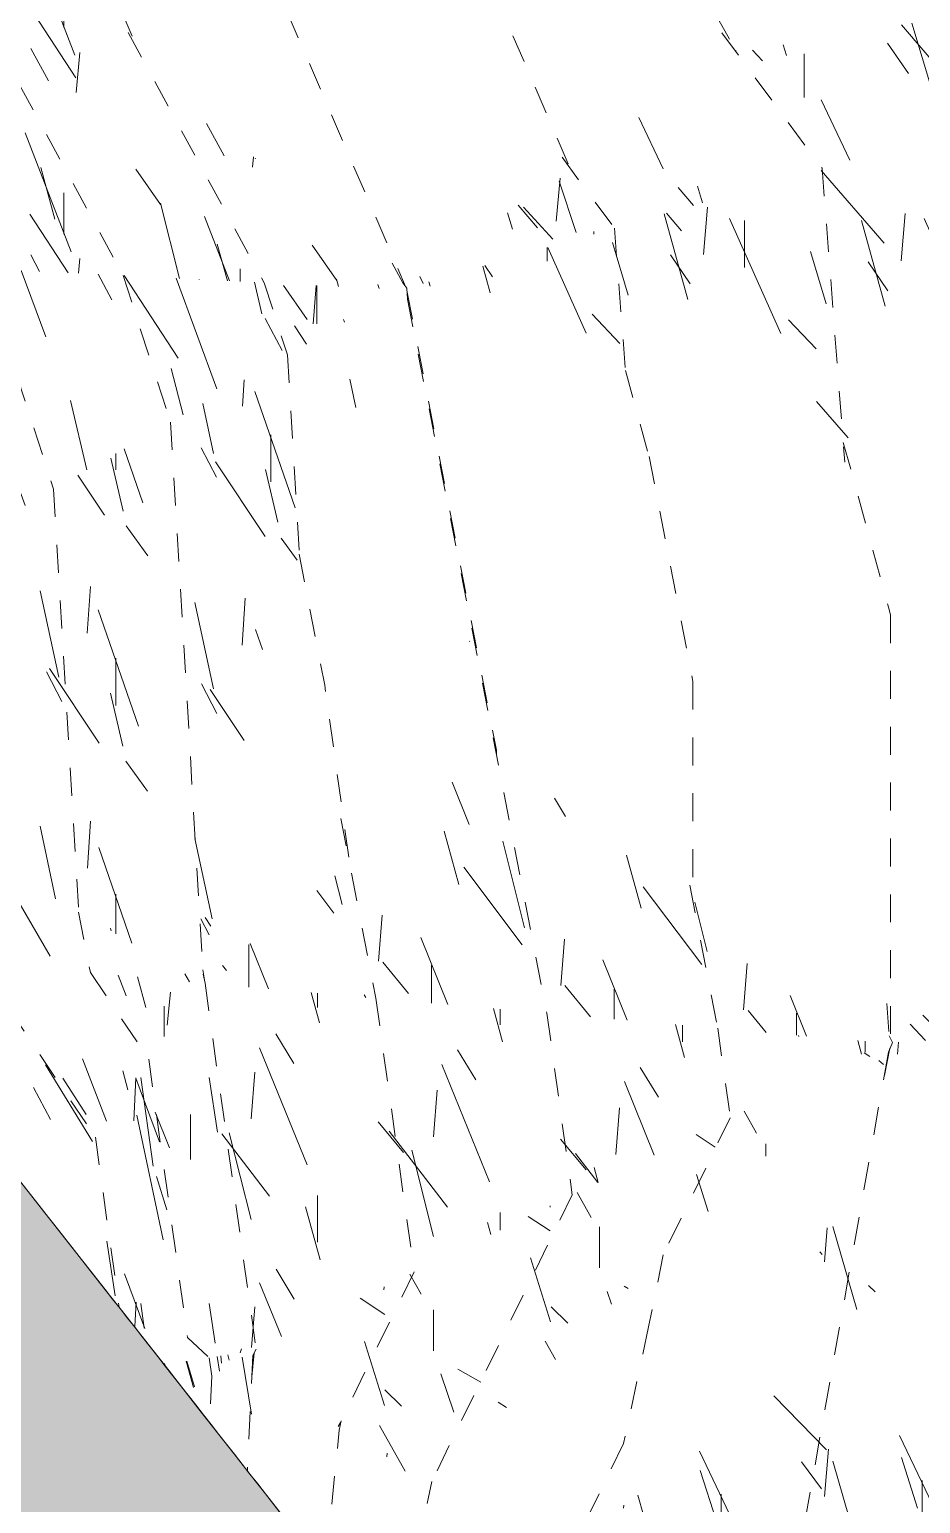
# Model space of a CAD drawing. Header units: metres. Extents: x 118 to 503, y -395 to 55.
# Drawn here: x 315.01 to 318.21, y -392.49 to -387.21 of the extents above; entities that cross this region are included whole.
import ezdxf

# ---------------------------------------------------------------- set-up
doc = ezdxf.new("R2010")
doc.units = ezdxf.units.M
doc.linetypes.add('Overhead', pattern=[0.00396875, 0.00238125, -0.0015875])
for name, color, linetype, lineweight, true_color in [('A-DETL', 7, 'Continuous', 9, 0x00a600), ('C-TOPO', 7, 'Continuous', 9, 0x7f7f7f), ('C-TOPO-MAJR', 7, 'Continuous', 9, 0x7f7f7f), ('C-TOPO-MINR', 7, 'Continuous', 9, 0x7f7f7f)]:
    doc.layers.add(name, color=color, linetype=linetype, lineweight=lineweight, true_color=true_color)
doc.layers.add('A-DETL-GENF', color=7, linetype='Continuous', lineweight=9)

# ---------------------------------------------------------------- blocks, each defined once
blk = doc.blocks.new('YADRAN_AB_ARQ_MO_000_SITIO_rvt-1-Nivel Base - Bocatoma')
at = {"layer": 'C-TOPO', "linetype": 'Overhead', "true_color": 0xeaeaea}
h = blk.add_hatch(dxfattribs=at)
h.set_pattern_fill('FP_384', color=254, style=0, pattern_type=2)
h.set_pattern_definition([(104.221, (35.539, 19.159), (-0.6320591127037027, 1.753460807360178), [0.30876, -2.264]), (124.866, (35.463, 19.458), (-3.792275339072857, 5.33718226998665), [0.1548, -7.585]), (123.178, (36.007, 19.313), (-9.4808238522495, 14.45407958645298), [0.3695999999999999, -18.111]), (105.309, (35.804, 19.622), (-1.896109526918905, 6.74159972976202), [0.19152, -9.384]), (90, (35.754, 19.067), (-0.6320799999999999, 1.013), [0.14812, -0.59246]), (111.081, (35.754, 19.215), (4.424459590588084, -11.53455214437705), [0.45689, -22.387]), (84.936, (35.589, 19.641), (-0.6321513546558825, -6.393155238355059), [0.14323, -7.018]), (118.5629999999999, (35.602, 19.784), (2.528279432535272, -4.792446409029434), [0.1322, -6.478])])
h.paths.add_polyline_path([(285.790200259302, -388.1411420269648), (285.7901741893273, -388.1411233175326), (284.7587229979532, -387.21562117596), (284.0155565112829, -386.2001632042339), (283.9572234446911, -384.7694420478725), (282.758695412567, -387.9878814833057), (285.4224625631097, -388.1225507061219)])
h = blk.add_hatch(dxfattribs=at)
h.set_pattern_fill('FP_392', color=254, style=0, pattern_type=2)
h.set_pattern_definition([(106.792, (1.948, 1.257), (-0.7531056340921516, 1.712448252298054), [0.31286, -2.294]), (132.652, (1.857, 1.556), (-4.518737616257123, 4.793258444056913), [0.15563, -7.626]), (130.543, (2.505, 1.525), (-11.29745220435306, 13.1585802882666), [0.37079, -18.169]), (108.131, (2.264, 1.806), (-2.259578611339144, 6.704747718153061), [0.19363, -9.488]), (90, (2.204, 1.207), (-0.75318, 0.92947), [0.15665, -0.6266]), (115.316, (2.204, 1.364), (5.272240039651913, -11.2056951833383), [0.45796, -22.44]), (84.403, (2.008, 1.778), (-0.7532796145539926, -6.903444158852695), [0.15446, -7.569]), (124.74, (2.023, 1.932), (3.012968438841576, -4.50144935764522), [0.13217, -6.476])])
h.paths.add_polyline_path([(285.7902122971367, -388.1411385567383), (288.9666895339324, -387.2254343911271), (288.5773159108144, -387.0256467660961), (287.0185322618817, -387.288246798045), (286.9646979492191, -387.2908782813483), (286.0019138906686, -387.9878787404963)])
h = blk.add_hatch(dxfattribs=at)
h.set_pattern_fill('FP_394', color=254, style=0, pattern_type=2)
h.set_pattern_definition([(105.455, (79.59, 6.142), (-0.7076780613515027, 1.714409902672572), [0.31864, -2.337]), (133.406, (79.505, 6.449), (-4.24510421628212, 4.367387573115508), [0.14416, -7.063999999999999]), (130.929, (80.113, 6.531000000000001), (-10.6135962936894, 12.18731687315475), [0.34562, -16.935]), (106.77, (79.887, 6.792000000000001), (-2.122812759411545, 6.833111174961193), [0.19618, -9.613]), (90, (79.83, 6.133999999999999), (-0.70757, 0.8688299999999999), [0.16905, -0.67619]), (114.07, (79.83, 6.303), (4.953217216695776, -11.15365225003131), [0.45107, -22.102]), (85.201, (79.646, 6.715), (-0.7076201099656634, -7.583385107197985), [0.16917, -8.289]), (124.284, (79.66, 6.883999999999999), (2.830181058321534, -4.320421047249677), [0.12561, -6.155])])
h.paths.add_polyline_path([(287.3557256644368, -388.7050913100047), (288.6851071623515, -387.4552032086329), (288.7782947338241, -387.4227929351495), (288.9666895339322, -387.2254343911271), (285.7902062348178, -388.1411403043632), (285.7902315930802, -388.141145507813), (287.021028835613, -388.5845217881678)])
h = blk.add_hatch(dxfattribs=at)
h.set_pattern_fill('FP_375', color=254, style=0, pattern_type=2)
h.set_pattern_definition([(103.26, (79.15100000000001, 25.54), (-0.611553449884498, 1.790462918586802), [0.31997, -2.346]), (125.075, (79.077, 25.852), (-3.669175441899735, 5.110596491620121), [0.149, -7.301]), (123.17, (79.60300000000001, 25.792), (-9.173701595039415, 13.98461945837538), [0.3577, -17.527]), (104.33, (79.408, 26.092), (-1.834741712672772, 6.981097756934691), [0.19768, -9.685999999999998]), (90, (79.359, 25.478), (-0.6115799999999999, 0.9859399999999999), [0.16094, -0.64374]), (110.149, (79.359, 25.639), (4.280945966916025, -11.72920083256934), [0.46162, -22.62]), (85.554, (79.2, 26.073), (-0.6115729038964315, -7.060838395517893), [0.15779, -7.731]), (118.069, (79.212, 26.23), (2.446302198400882, -4.748433592986114), [0.12998, -6.368999999999999])])
h.paths.add_polyline_path([(283.2749535713003, -389.5818145563254), (283.274980252684, -389.5818017578129), (285.7901970252499, -388.1411420269648), (282.7586612875559, -387.9878897460942), (283.3586620855945, -388.5366233626452), (283.3226297400591, -388.8654216873812), (283.27495251503, -389.5818017578129)])
h = blk.add_hatch(dxfattribs=at)
h.set_pattern_fill('FP_382', color=254, style=0, pattern_type=2)
h.set_pattern_definition([(102.158, (152.484, 9.023), (-0.55504231348844, 1.731950212661265), [0.31629, -2.319]), (125.883, (152.418, 9.332), (-3.33082938777706, 4.483614510584144), [0.13259, -6.497]), (123.61, (152.895, 9.396), (-8.326826965826998, 12.47536800680751), [0.32091, -15.724]), (103.206, (152.717, 9.663), (-1.665304611011929, 6.885647516460772), [0.19439, -9.524999999999999]), (90, (152.673, 9.008), (-0.55511, 0.88795), [0.16887, -0.67548]), (109.107, (152.673, 9.177), (3.88565269471531, -11.28161243456146), [0.44092, -21.605]), (86.219, (152.529, 9.593), (-0.5551430748886348, -7.555838300863988), [0.16837, -8.25]), (117.711, (152.54, 9.761000000000001), (2.220196237215442, -4.395756093000883), [0.11937, -5.849])])
h.paths.add_polyline_path([(285.0705445656924, -390.6240050972865), (285.07055467881, -390.6239680021932), (285.2795204871563, -389.4631185162207), (285.7901823947973, -388.1411734545441), (285.7901985121669, -388.1411430276833), (283.2749871885887, -389.5818363265791), (284.806487096397, -390.4707439940015)])
h = blk.add_hatch(dxfattribs=at)
h.set_pattern_fill('FP_393', color=254, style=0, pattern_type=2)
h.set_pattern_definition([(104.171, (87.14, 16.952), (-0.654399490545537, 1.756235413512022), [0.32082, -2.353]), (129.222, (87.061, 17.263), (-3.927042185365474, 4.691903600380122), [0.14492, -7.101]), (126.986, (87.624, 17.289), (-9.818257868574404, 12.98368526321694), [0.34815, -17.059]), (105.357, (87.414, 17.568), (-1.963571927876911, 6.94080784060139), [0.19772, -9.687999999999997]), (90, (87.36200000000001, 16.923), (-0.6545399999999999, 0.9212600000000001), [0.16709, -0.6683399999999999]), (111.901, (87.36200000000001, 17.09), (4.581748000714053, -11.46114343418024), [0.45625, -22.356]), (85.47399999999999, (87.19200000000001, 17.513), (-0.6544829159749346, -7.432531189143908), [0.16589, -8.127999999999998]), (121.023, (87.205, 17.679), (2.618047958239112, -4.520284152623596), [0.127, -6.223])])
h.paths.add_polyline_path([(287.5209171081167, -390.8385754146557), (286.1138413741068, -389.796117634026), (286.0157338123865, -389.3059488281255), (286.1091580681698, -389.7963747070317), (285.0705517567293, -390.6240079101568), (287.5209105180518, -390.8385748375933)])
h = blk.add_hatch(dxfattribs=at)
h.set_pattern_fill('FP_373', color=254, style=0, pattern_type=2)
h.set_pattern_definition([(101.565, (128.056, 24.918), (-0.5365513491617919, 1.799975746979014), [0.32114, -2.355]), (121.947, (127.992, 25.233), (-3.219069427435545, 5.044770500325043), [0.14195, -6.956]), (120.076, (128.453, 25.198), (-8.04767192296695, 13.84499316297373), [0.34258, -16.787]), (102.519, (128.282, 25.494), (-1.609596257943054, 7.043565055993712), [0.19801, -9.703]), (90, (128.239, 24.865), (-0.5365099999999999, 0.9778100000000001), [0.1644, -0.6576]), (107.777, (128.239, 25.03), (3.755586885273263, -11.77668293804599), [0.45689, -22.387]), (86.19400000000002, (128.099, 25.465), (-0.5364895120982354, -7.242361554652502), [0.16164, -7.919999999999999]), (115.16, (128.11, 25.626), (2.146223381091593, -4.733647664165106), [0.12619, -6.182999999999999])])
h.paths.add_polyline_path([(285.0705437988285, -390.6240068353695), (283.2749541983134, -389.5818177700115), (283.3537858782816, -389.9858402860438), (283.7636580301191, -390.5005302314951), (284.7446288085941, -390.5932141589513)])
h = blk.add_hatch(dxfattribs=at)
h.set_pattern_fill('FP_399', color=254, style=0, pattern_type=2)
h.set_pattern_definition([(106.981, (16.974, 7.992999999999999), (-0.7797216976234514, 1.724462421265016), [0.32035, -2.349]), (135.1, (16.88, 8.299), (-4.677584249312455, 4.542867095236668), [0.15409, -7.551]), (132.746, (17.551, 8.342), (-11.69488147988679, 12.60142243546342), [0.36757, -18.011]), (108.383, (17.301, 8.612), (-2.338977902711622, 6.830948272401624), [0.19777, -9.691]), (90, (17.239, 7.97), (-0.77965, 0.89535), [0.16579, -0.66315]), (116.025, (17.239, 8.136000000000001), (5.457643017904044, -11.24121575139999), [0.462, -22.638]), (84.584, (17.036, 8.551), (-0.7796530203760352, -7.394422740513185), [0.1652, -8.095]), (126.306, (17.052, 8.716000000000001), (3.118815152989139, -4.410604088680522), [0.13168, -6.452000000000001])])
h.paths.add_polyline_path([(287.5209349064317, -390.8385752079432), (292.0421868697312, -390.5933493164067), (289.247083422149, -389.5969172576077), (287.5209370437901, -390.8385700842335)])
h = blk.add_hatch(dxfattribs=at)
h.set_pattern_fill('FP_378', color=254, style=0, pattern_type=2)
h.set_pattern_definition([(104.738, (13.144, 8.657), (-0.6031721892688223, 1.660174349426185), [0.28448, -2.086]), (122.775, (13.072, 8.932), (-3.618332814048548, 5.529532237936544), [0.15597, -7.642]), (121.412, (13.591, 8.669), (-9.046135872245548, 14.77342815845301), [0.37028, -18.144]), (105.777, (13.398, 8.985), (-1.809244260859007, 6.245357400873768), [0.17744, -8.695]), (90, (13.35, 8.523), (-0.60308, 1.027), [0.12656, -0.50622]), (111.105, (13.35, 8.65), (4.221406473608113, -10.98587255002895), [0.43546, -21.338]), (84.196, (13.193, 9.056000000000001), (-0.6031678556720496, -5.301179893003441), [0.11928, -5.844999999999999]), (117.599, (13.205, 9.175), (2.412230750621381, -4.740921986560906), [0.13018, -6.379])])
h.paths.add_polyline_path([(284.510080905799, -391.4445863259529), (285.0705445656924, -390.6240072804699), (283.7636580301191, -390.5005302314951), (284.4133629047743, -391.3218019048972)])
h = blk.add_hatch(dxfattribs=at)
h.set_pattern_fill('FP_379', color=254, style=0, pattern_type=2)
h.set_pattern_definition([(97.87799999999997, (189.636, 26.424), (-0.3668107253416276, 1.841099370423647), [0.32116, -2.355]), (111.832, (189.592, 26.743), (-2.200966064092017, 5.378226483248479), [0.1381, -6.767]), (110.508, (189.907, 26.649), (-5.502901947004464, 14.66130909961844), [0.33508, -16.419]), (98.52099999999999, (189.79, 26.963), (-1.100655301670826, 7.14376944665097), [0.19807, -9.706]), (90, (189.761, 26.349), (-0.3668399999999999, 1.031), [0.16197, -0.64787]), (102.063, (189.761, 26.511), (2.568049130904943, -12.0790353166823), [0.4564, -22.364]), (87.334, (189.665, 26.957), (-0.366770082398489, -7.066588674109837), [0.15771, -7.728]), (107.088, (189.672, 27.115), (1.467493751032702, -4.935679071696211), [0.12485, -6.117000000000001])])
h.paths.add_polyline_path([(285.2547003170768, -391.9420715504566), (285.0705445656924, -390.6240072804699), (284.5108942382816, -391.4456188592656), (284.8315778060933, -391.853173619997), (285.0705445656924, -391.9033804745735)])
h = blk.add_hatch(dxfattribs=at)
h.set_pattern_fill('FP_407', color=254, style=0, pattern_type=2)
h.set_pattern_definition([(104.207, (96.023, 13.376), (-0.6540766368187687, 1.742774820700554), [0.31984, -2.345]), (129.905, (95.944, 13.686), (-3.924884654185008, 4.573171017340488), [0.14276, -6.995]), (127.589, (96.507, 13.734), (-9.812125034306268, 12.69382391218817), [0.34317, -16.815]), (105.408, (96.29700000000001, 14.006), (-1.962555206405563, 6.910958773383793), [0.19697, -9.652]), (90, (96.245, 13.355), (-0.6541600000000001, 0.90233), [0.16815, -0.6725899999999999]), (112.066, (96.245, 13.523), (4.579115459945739, -11.36091075110116), [0.45273, -22.184]), (85.518, (96.075, 13.943), (-0.6541721575749988, -7.504829397011877), [0.16743, -8.204]), (121.429, (96.088, 14.11), (2.616865264236544, -4.450387395635599), [0.12545, -6.146999999999999])])
h.paths.add_polyline_path([(285.2547076364463, -391.942066992188), (287.5209224579344, -390.8385758831153), (285.0705445656924, -390.6240072804699), (285.254700792181, -391.942066992188)])
h = blk.add_hatch(dxfattribs=at)
h.set_pattern_fill('FP_404', color=254, style=0, pattern_type=2)
h.set_pattern_definition([(107.614, (75.416, -30.433), (-0.7732952895070127, 1.603160029949058), [0.30664, -2.249]), (139.88, (75.32300000000001, -30.14), (-4.63989768896091, 3.791002574461697), [0.14157, -6.937]), (137.102, (75.988, -29.987), (-11.59903619915412, 10.72569887630229), [0.3377699999999999, -16.55099999999999]), (109.145, (75.741, -29.757), (-2.319865289154644, 6.47425775419665), [0.18862, -9.243]), (90, (75.679, -30.412), (-0.7732600000000001, 0.77053), [0.1665, -0.66599]), (117.666, (75.679, -30.245), (5.412673244042904, -10.38853445997664), [0.43299, -21.217]), (84.73200000000001, (75.47800000000001, -29.862), (-0.7732543303109476, -7.553910794122166), [0.16845, -8.254]), (129.53, (75.493, -29.694), (3.093039235304173, -3.914649656070002), [0.12149, -5.952999999999999])])
h.paths.add_polyline_path([(288.6648509214004, -393.4744668952867), (289.1863410775366, -392.2941540297176), (292.0421910082628, -390.5933547774347), (287.5211734696673, -390.8388109982985), (288.9542631889913, -392.2887563451126), (288.7225774608063, -393.2379635591695)])
h = blk.add_hatch(dxfattribs=at)
h.set_pattern_fill('FP_390', color=254, style=0, pattern_type=2)
h.set_pattern_definition([(107.334, (243.533, -119.328), (-0.5959536792361161, 1.173747453503068), [0.24008, -1.761]), (150.777, (243.461, -119.099), (-3.57669654211373, 1.895748287545497), [0.09562000000000001, -4.686]), (146.632, (243.974, -118.755), (-8.941413024553635, 5.842633711293443), [0.2284, -11.192]), (109.054, (243.783, -118.63), (-1.788289765873815, 4.993800207744695), [0.14607, -7.157999999999999]), (90, (243.735, -119.227), (-0.5961, 0.4385500000000001), [0.14712, -0.5885]), (119.328, (243.735, -119.08), (4.172512671906402, -7.483417027079306), [0.3164199999999999, -15.504]), (85.546, (243.58, -118.804), (-0.5961318102020727, -6.917596299240452), [0.15353, -7.523]), (135.505, (243.592, -118.651), (2.384517921399714, -2.48998088045342), [0.08357, -4.095])])
h.paths.add_polyline_path([(285.8775763938065, -392.4303077369359), (286.5170594521616, -391.7998324566036), (287.5209224579344, -390.8385758831153), (285.2547930895321, -391.9421512955051), (285.8671650817307, -392.4221470347806)])
h = blk.add_hatch(dxfattribs=at)
h.set_pattern_fill('FP_396', color=254, style=0, pattern_type=2)
h.set_pattern_definition([(106.23, (100.38, -17.811), (-0.720463636890079, 1.633743634974325), [0.30933, -2.268]), (136.978, (100.294, -17.514), (-4.322941208482947, 3.91413588006344), [0.13797, -6.76]), (134.236, (100.913, -17.371), (-10.80722880767024, 11.04677631352525), [0.33049, -16.194]), (107.648, (100.683, -17.134), (-2.161412607034994, 6.583570602625158), [0.19012, -9.316]), (90, (100.625, -17.794), (-0.72048, 0.7925399999999999), [0.16825, -0.67298]), (115.591, (100.625, -17.626), (5.043223765247703, -10.59497197996015), [0.43368, -21.25]), (85.133, (100.438, -17.235), (-0.7204265293617509, -7.619349691423263), [0.16983, -8.322000000000001]), (126.866, (100.452, -17.065), (2.881775140474132, -4.01116004708679), [0.12009, -5.885])])
h.paths.add_polyline_path([(288.664754393976, -393.4747044230887), (288.6644819798246, -393.4744157153179), (287.4757485467933, -392.0916908242488), (287.5209025913887, -390.8386890123791), (287.1556987220452, -392.0235763947411), (287.1228682799816, -392.110382452908), (286.2867720514789, -392.7102050573094), (285.987760793715, -392.7509977688482), (285.7297440400871, -392.9990899130621), (285.9433782347067, -393.272324799569), (287.5209224579344, -393.3896414758746)])
h = blk.add_hatch(dxfattribs=at)
h.set_pattern_fill('FP_385', color=254, style=0, pattern_type=2)
h.set_pattern_definition([(114.817, (-56.374, -60.04), (-0.6318521793117194, 1.088299307129721), [0.18062, -1.325]), (129.358, (-56.45, -59.876), (-3.790849583809057, 4.582237768714616), [0.13947, -6.834]), (128.557, (-55.907, -60.301), (-9.476288033487826, 11.87165457698612), [0.32435, -15.893]), (115.976, (-56.10899999999999, -60.047), (-1.895420932091126, 3.820802493284729), [0.11539, -5.654]), (90, (-56.159, -60.221), (-0.63175, 0.80999), [0.05562, -0.22248]), (121.148, (-56.159, -60.166), (4.422336692157861, -7.338506967005908), [0.31756, -15.56]), (74.31, (-56.324, -59.894), (-0.6316618427033631, -1.970604947870727), [0.04672, -2.289]), (126.123, (-56.31100000000001, -59.849), (2.52672773821579, -3.517709925652046), [0.10716, -5.251])])
h.paths.add_polyline_path([(284.9399280759615, -391.9911527687559), (285.2547003170768, -391.9420715504566), (284.8315778060933, -391.8531736199969), (284.90138842562, -391.9420715504566)])
h = blk.add_hatch(dxfattribs=at)
h.set_pattern_fill('FP_383', color=254, style=0, pattern_type=2)
h.set_pattern_definition([(96.21, (200.218, 31.185), (-0.2865409640997282, 1.87098278367087), [0.31781, -2.331]), (105.998, (200.184, 31.501), (-1.719125865507202, 5.887206116541539), [0.14554, -7.131]), (105.117, (200.43, 31.295), (-4.297577687309109, 15.86109925340747), [0.35155, -17.226]), (96.691, (200.338, 31.634), (-0.8595566654673121, 7.136455645406248), [0.19672, -9.638999999999998]), (90, (200.316, 31.067), (-0.2864999999999999, 1.108), [0.15247, -0.6098600000000001]), (99.28099999999999, (200.316, 31.219), (2.005653160068329, -12.3319698707509), [0.4619, -22.633]), (87.74499999999999, (200.241, 31.675), (-0.2865486593988236, -6.514770162169709), [0.14566, -7.137]), (102.804, (200.247, 31.821), (1.146050406875643, -5.195200691888638), [0.12928, -6.335])])
h.paths.add_polyline_path([(285.0174207556526, -392.0898416539641), (285.2547003170768, -391.9420715504566), (284.9399280759615, -391.9911527687559)])
h = blk.add_hatch(dxfattribs=at)
h.set_pattern_fill('FP_391', color=254, style=0, pattern_type=2)
h.set_pattern_definition([(95.67399999999999, (281.557, -13.034), (-0.2361330881112184, 1.541205023577025), [0.28658, -2.102]), (111.937, (281.528, -12.748), (-1.416534757639939, 3.397819675688802), [0.08847999999999999, -4.336]), (109.868, (281.731, -12.536), (-3.541662712856603, 9.7486062742764), [0.22231, -10.893]), (96.216, (281.656, -12.327), (-0.7083133448570792, 6.294311707398782), [0.17444, -8.547]), (90, (281.637, -12.989), (-0.2361099999999999, 0.7055899999999999), [0.16709, -0.6683600000000001]), (99.48999999999998, (281.637, -12.822), (1.652808748638145, -9.951687274046808), [0.37235, -18.245]), (88.406, (281.576, -12.455), (-0.2361141990557581, -7.649392079283442), [0.16975, -8.318]), (105.139, (281.58, -12.285), (0.9445431401860004, -3.658281933630536), [0.09041, -4.43])])
h.paths.add_polyline_path([(285.251797336477, -392.3886586979984), (285.2547003170768, -391.9420715504566), (285.0174207556526, -392.0898416539641), (285.2132732800957, -392.3395328529389)])
at = {"layer": 'C-TOPO-MAJR', "color": 254, "linetype": 'Overhead', "true_color": 0xd4d4d4}
for p, q in [((286.9882659916069, -387.2852294486243), (286.9892897298808, -387.288952892203)), ((287.3739441093859, -388.687981253132), (287.5373552517234, -389.2823247334168)), ((287.5373567098866, -389.2823310565146), (287.5429833915289, -389.3067302864169)), ((286.1311876673033, -389.7900873213366), (286.1311876673033, -389.8097624284219)), ((285.0789184283545, -390.5774876904295), (285.083933034237, -390.6133789009517)), ((287.5413654711136, -390.8574730023464), (287.515655568319, -390.984610080005)), ((285.2625242946963, -391.9491570335838), (285.2541005925528, -392.0343264217914)), ((285.8990442061986, -392.4091254168639), (285.8820520920015, -392.4882956800578))]:
    blk.add_line(p, q, dxfattribs=at)
at = {"layer": 'C-TOPO-MAJR', "color": 254, "linetype": 'Overhead', "true_color": 0xd4d4d4, "flags": 128}
for points in [[(285.4213289191555, -384.7972632439835), (286.0300531328173, -385.5961330821044), (286.0591860443211, -385.6307732218138), (286.9779067021213, -387.264758495394), (286.9882581521966, -387.2852139570455)], [(285.0615920602511, -386.4143671133733), (285.0735388879235, -386.4356150741293), (285.8052829249908, -388.1301201643581)], [(285.8103045735478, -388.148384427354), (285.8124259975383, -388.1561002691237), (286.1311854005307, -389.7900757017554)], [(287.5429833915289, -389.3067361863026), (287.5429833915289, -390.8196812614767), (287.5430896322262, -390.8226306771251)]]:
    blk.add_lwpolyline(points, dxfattribs=at)
at = {"layer": 'C-TOPO-MINR', "color": 254, "linetype": 'Overhead', "true_color": 0xd4d4d4}
for p, q in [((283.5628497748833, -385.8284153910437), (284.7926575388078, -388.0907103280572)), ((284.7859650462502, -387.1413709393497), (284.8555231262128, -387.3024471006747)), ((284.8109569112522, -387.220465245116), (285.2979173887588, -388.1162542091353)), ((286.9392328056573, -387.2212375823124), (287.2979469327511, -387.7064938911078)), ((286.3657751971143, -387.666936174446), (286.5536320039477, -387.9210624933746)), ((287.2979469327511, -387.7064938911078), (287.3794045434086, -388.7585015964123)), ((286.5536320039477, -387.9210624933746), (286.5973819507993, -388.4860837458168)), ((285.7570944283561, -388.0464483672027), (285.7951762924995, -388.1165019243283)), ((284.2873976888569, -388.0651664469792), (284.5433438499297, -388.8553124829903)), ((284.7926575388078, -388.0907103280572), (284.9625515986383, -388.6151999994561)), ((285.2979173887588, -388.1162542091353), (285.3817593473469, -388.3750875159219)), ((285.7951762924995, -388.1165019243283), (285.8093170751442, -388.1356310956415)), ((285.8093170751442, -388.1356310956415), (285.812425997538, -388.1757821666955)), ((285.812425997538, -388.1757821666955), (286.3114672493406, -390.7326693146252)), ((285.3817593473469, -388.3750875159219), (285.4279431812178, -389.1538830622824)), ((286.5930678407022, -388.4303679320656), (286.6777870968545, -388.738500760883)), ((284.9625515986383, -388.6151999994561), (285.079786302511, -390.5921226064045)), ((286.6777878495669, -388.7385046193216), (286.8350940392997, -389.5448634185016)), ((284.5433438499297, -388.8553124829903), (284.6331762527528, -390.370151537562)), ((286.8350945550587, -389.5448660623059), (286.8350945550587, -390.3308628138309)), ((285.5731995299702, -390.0351278727372), (285.6988727762802, -390.6790271639639)), ((286.8241070100269, -390.2741836231058), (286.9240617224012, -390.7863114652866)), ((284.6331762527528, -390.370151537562), (284.6754239223338, -390.5866755537259)), ((284.2698875754047, -390.5483597321087), (284.6933679533547, -391.1762343857722)), ((284.6754239223338, -390.5866755537259), (284.8844095946192, -390.8965288868177)), ((285.079786302511, -390.5921226064045), (285.0862783032197, -390.6253850133025)), ((285.0862783032197, -390.6253850133025), (285.2692516009647, -391.9349860673363)), ((285.6988727762802, -390.6790271639639), (285.8358071361791, -391.659112150501)), ((286.3114672493406, -390.7326693146252), (286.4023626713935, -391.3832382336656)), ((287.5295792409405, -390.6979758538853), (287.5384848125798, -390.8129894162651)), ((286.9240617224012, -390.7863114652866), (286.9689182066079, -391.1073643168303)), ((287.5499532853963, -390.8370013312982), (287.5356114179629, -390.8724287469268)), ((287.5384848125798, -390.8129894162651), (287.5499532853963, -390.8370013312982)), ((284.8844095946192, -390.8965288868177), (285.0237088617968, -391.8935403052608)), ((287.5356114179629, -390.8724287469268), (287.0934810465065, -393.3578540907944)), ((286.9689182066079, -391.1073643168303), (286.7111161829883, -391.6328284317445)), ((284.6933679533547, -391.1762343857722), (284.778521286999, -391.7857052586779)), ((286.4023626713935, -391.3832382336656), (285.8807588668742, -392.4463954487622)), ((286.7285321463618, -391.597330402479), (286.6763000153954, -391.8556215576039)), ((285.8358071361791, -391.659112150501), (285.5640414005896, -392.2130377547713)), ((285.0237088617968, -391.8935403052608), (285.1005873395922, -391.966101791064)), ((286.6762994184008, -391.8556245097799), (286.5865638278974, -392.2737237666217)), ((285.2692516009647, -391.9349860673363), (285.257610624548, -391.9587132486969)), ((284.9316425804804, -391.9806009809524), (284.9424118178778, -391.9907654884833)), ((284.9424118178778, -391.9907654884833), (284.9429094623946, -391.9939502021144)), ((285.1005873395922, -391.966101791064), (285.1108326917268, -392.031667695028)), ((285.257610624548, -391.9587132486969), (285.2384427066376, -392.3716288849946)), ((285.1108326917268, -392.031667695028), (285.1030651799884, -392.1989955741907)), ((286.5865603756835, -392.2737398512995), (286.4192043815685, -392.6152080385091))]:
    blk.add_line(p, q, dxfattribs=at)
at = {"layer": 'C-TOPO-MINR', "color": 254, "linetype": 'Overhead', "true_color": 0xd4d4d4, "flags": 128}
for points in [[(286.0314154487824, -386.8647522788523), (286.3925272619486, -387.7009815811154), (286.3934661187869, -387.7043955144136)], [(285.4240876587432, -389.0888675908361), (285.5155018497511, -389.5574609590583), (285.6052141479883, -390.1995612640686)], [(285.5741460463493, -392.1924419942501), (285.5671515607018, -392.225030950703), (285.5317065454333, -392.5834042898844)]]:
    blk.add_lwpolyline(points, dxfattribs=at)

msp = doc.modelspace()

# ---------------------------------------------------------------- hatches: boundary and pattern name
at = {"layer": 'A-DETL-GENF', "true_color": 0xc0c0c0}
h = msp.add_hatch(dxfattribs=at)
h.set_pattern_fill('FP_895', color=9, style=0, pattern_type=2)
h.set_pattern_definition([(0, (30.55791636113895, 0), (1.25, 1.25), [1.25, -1.25]), (0, (30.55791636113895, 0.46875), (1.25, 1.25), [1.25, -1.25]), (0, (30.55791636113895, 0.9375), (1.25, 1.25), [1.25, -1.25]), (90, (30.71416636113895, 1.094), (-1.25, 1.25), [1.25, -1.25]), (90, (31.18291636113895, 1.094), (-1.25, 1.25), [1.25, -1.25]), (90, (31.65191636113896, 1.094), (-1.25, 1.25), [1.25, -1.25])])
h.paths.add_polyline_path([(311.1448768254562, -395.2132001558784), (318.0162435375391, -395.2132001558784), (315.970428103928, -392.5938027711789), (314.9712792659133, -391.3218019048972), (314.1736823433102, -390.3144009929663), (313.6118928198648, -389.6113678053256), (313.0768837970002, -388.9486764416363), (312.56467142382, -388.322121046303), (312.0712718494271, -387.7274957637299), (311.5927012229251, -387.1605947383217), (311.1448768254562, -386.6401708092196), (310.9709699036492, -386.440773521228), (310.6654816677865, -386.0945751072451), (310.3632500461474, -385.7571592111835), (310.0640646737776, -385.4282941555009), (309.7677151857227, -385.1077482626546), (309.4739912170285, -384.7952898551017), (309.1826824027407, -384.4906872552998), (308.8935783779051, -384.1937087857059), (308.6064687775673, -383.9041227687778), (308.3054260464205, -383.6063631175994), (308.037391390568, -383.3462013827476), (307.7550028739979, -383.0774026585599), (307.4737673221085, -382.8150696768674), (307.1934743699454, -382.5589707601272), (306.9139136525545, -382.3088742307964), (306.6348748049815, -382.0645484113327), (306.3561474622719, -381.8257616241933), (306.0775244674816, -381.5922809358585), (305.7989685633115, -381.3638068949259), (305.3817346523189, -381.0296107031151), (304.9659229687022, -380.7044152837652), (304.5523235921553, -380.3868514319515), (304.0056646931532, -379.9729377631145), (302.9358507505369, -379.1655276015596), (302.5451641047427, -378.8655835135523), (302.1614302441798, -378.5650557635316), (301.9098604917448, -378.3637035229299), (301.6619549498676, -378.1610734955435), (301.4176817845931, -377.9566609716333), (301.1767554521394, -377.7498667728502), (300.938879460573, -377.5400876443119), (300.7037573179607, -377.3267203311357), (300.4710925323693, -377.1091615784392), (300.2405886118654, -376.8868081313399), (300.011949064516, -376.6590567349554), (299.7848773983876, -376.4253041344029), (299.5590771215471, -376.1849470748004), (299.3342517420613, -375.937382301265), (299.1101047679967, -375.6820065589143), (298.8863397074203, -375.418216592866), (298.6626600683989, -375.1454091482374), (298.4387693589989, -374.8629809701461), (298.2143710872874, -374.5703288037094), (297.9891687613309, -374.2668493940451), (297.7628685326659, -373.9519498782684), (297.5353783920186, -373.6258308629767), (297.3069469517999, -373.2900320054819), (297.0778556299883, -372.9462219282225), (296.7335969711116, -372.4191358868585), (296.3894365547791, -371.88341060224), (295.2551394755536, -370.1075720912299), (294.92238007807, -369.5994863609421), (294.7033506099772, -369.2723015558743), (294.4868975670429, -368.9562946890839), (294.2733023129063, -368.6531335264732), (294.0628037645208, -368.3638167575241), (293.8555223990314, -368.0874761348432), (293.6515581965966, -367.8229203221935), (293.4510111373744, -367.5689579833389), (293.1568163986616, -367.2052711904053), (292.7774498964337, -366.7463134865692), (292.237652997927, -366.0941420457061), (291.981649438257, -365.7756639807463), (291.8163557750747, -365.5634327754061), (291.6554790566881, -365.3498816814963), (291.4991192632559, -365.1338193627803), (291.347313311073, -364.9141412662936), (291.1997206312994, -364.6902623028844), (291.0558608215267, -364.4617898107909), (290.9152532516502, -364.2283314415864), (290.7774172915657, -363.989494846845), (290.6185966192658, -363.7016462856128), (290.5081376803547, -363.4941175870462), (290.3757327690194, -363.2367922251363), (290.2441769470585, -362.9725192439843), (290.1129895843675, -362.7009062951644), (289.9158480231085, -362.2788661703742), (289.7168319508697, -361.8381041584329), (289.5143192410484, -361.3772960834021), (289.2360957913496, -360.7294773491574), (288.946892350604, -360.0439574678517), (288.5712845739916, -359.1418140271028), (287.7148026864133, -357.0667406749506), (287.2044070838188, -355.8367536382538), (286.7843394318348, -354.8369701394031), (286.4450175861248, -354.0413832835097), (286.10401903809, -353.2551881962509), (285.7629513492666, -352.481087088622), (285.3393285673046, -351.5326948551846), (284.8397166245171, -350.4265806855887), (283.7446574299965, -348.0077105524708), (283.3889675458378, -347.2078016279272), (283.1213582035351, -346.5948393944117), (282.7435233168978, -345.7155866723177), (282.2061713065111, -344.464175886604), (281.9695521271824, -343.9251279759729), (281.789876040824, -343.5247510295417), (281.6066425565662, -343.126111724976), (281.4183561863072, -342.7277584360507), (281.2235273208245, -342.3282427644952), (281.0214617001436, -341.9265530196032), (280.8130571307415, -341.5225516769099), (280.5272034409182, -340.9802297423601), (280.1606848843937, -340.2963444645457), (279.4904126546218, -339.0481319210579), (279.1944479506532, -338.4860717735225), (278.9745349689773, -338.0595883060572), (278.7602174425252, -337.634298343268), (278.5279127453113, -337.162023842964), (278.3394242369727, -336.7709276408457), (278.0641823071115, -336.1877503822666), (277.7914728950935, -335.5976608094423), (277.4519315591381, -334.8492382095986), (277.0427052264729, -333.9334305533771), (275.9059802051717, -331.3791798328622), (275.4509149556076, -330.3742396815247), (274.9798393034256, -329.345804190843), (274.4946062926475, -328.2969465218866), (273.9130799403608, -327.051567796588), (273.3177486140673, -325.7874551971623), (272.6242406249456, -324.3260757887455), (271.8325545321902, -322.6694651431197), (270.416759614595, -319.7125314189096), (269.9786258289701, -318.785544853202), (269.5453288048161, -317.8568289610885), (269.203254590711, -317.1124843354496), (268.8661289387341, -316.3668155747349), (268.5347754199017, -315.6197260717549), (268.2905436725931, -315.0584184671461), (268.0503694528974, -314.4962165973111), (267.8146002048375, -313.9330797060919), (267.5835833724355, -313.3689670373302), (267.3576663997142, -312.8038378348684), (267.1371919669905, -312.2376552486151), (266.9221196077285, -311.6706965950866), (266.7117510077524, -311.1037786021503), (266.4372575578819, -310.3494546421556), (266.0346960802232, -309.2255140855881), (265.5716748917207, -307.9340004815819), (265.3067754806549, -307.2095586939578), (265.1065652747073, -306.6742806482374), (264.9041909079809, -306.1468719287288), (264.6988892782464, -305.6282023871677), (264.4978811335617, -305.1383343958601), (264.4192813095736, -304.9517407226709), (264.276451820835, -304.6205602448303), (264.1313038566756, -304.2944236483914), (263.9836176261208, -303.9735771454966), (263.8333713321028, -303.6579056166412), (263.6807758744532, -303.3468692789788), (263.5260554637896, -303.0399040579659), (263.2904810216186, -302.5858556570998), (263.0513866198891, -302.1377943493862), (262.809528969435, -301.6938163832399), (262.4023475966166, -300.9577565153837), (261.9113052772187, -300.0700668639286), (261.666557864853, -299.6199726652486), (261.4232931800452, -299.1631700330278), (261.1764606983889, -298.6972236159479), (261.0017961606108, -298.3797944655937), (260.9094291338563, -298.2186379489632), (260.8128158716969, -298.0556745914687), (260.7112890765115, -297.8907702331892), (260.6041814506791, -297.7237907142037), (260.4908256965786, -297.5546018745911), (260.3481597806093, -297.3525901789909), (260.2427006130891, -297.2090595937999), (260.106596688458, -297.0324378327792), (259.9615754450746, -296.8530701114468), (259.806969585318, -296.6708222698816), (259.6766543820369, -296.5243780319015), (259.6766543820369, -303.6563403948627), (259.6966676914758, -304.0363369204047), (276.6745132966368, -344.0393461173059), (276.8867508336141, -344.554961369206), (277.0449899636309, -344.9497541737486), (277.2012112728518, -345.3513093536981), (277.3543231115133, -345.7594788505865), (277.5032338298518, -346.1741146059466), (277.5996346000394, -346.4540576933782), (277.6933595761845, -346.7367650005247), (277.8123971050376, -347.1143822589573), (277.8714883392199, -347.3102967972612), (277.9552452225466, -347.6010335484996), (278.0350325047036, -347.8943590427509), (278.1105267339089, -348.1902294108394), (278.1814255653006, -348.4886066189507), (278.2814310947917, -348.9416009960789), (278.4161061949833, -349.5596081908628), (278.4898196469316, -349.8763252004297), (278.571223118558, -350.1991961088556), (278.6628961736943, -350.5289796341966), (278.7133899087762, -350.6967007276028), (278.7674183761728, -350.8664344945092), (278.8253040213629, -351.0382757746726), (278.8873692898258, -351.21231940785), (278.9745349689773, -351.4402291518162), (279.0253284784853, -351.5673930922753), (279.1018672896401, -351.7486128230373), (279.1838755059837, -351.9324142658418), (279.2716755729949, -352.1188922604454), (279.3655899361528, -352.3081416466055), (279.4659410409367, -352.5002572640792), (279.5730513328254, -352.6953339526234), (279.6872432572978, -352.8934665519952), (279.8088392598331, -353.0947499019516), (279.9381617859102, -353.2992788422497), (280.0755332810083, -353.5071482126466), (280.2434423456397, -353.7492878696195), (280.3757129601832, -353.933287602765), (280.5830520618012, -354.20817690958), (280.7119578611899, -354.3739267903631), (280.8944108835777, -354.5999209076098), (281.0868475478606, -354.8298244934975), (281.2895902995175, -355.0637323877835), (281.5029615840275, -355.3017394302246), (281.7272838468696, -355.5439404605781), (281.9628795335227, -355.7904303186008), (282.2100710894661, -356.04130384405), (282.6714599495584, -356.8148836519276), (283.1022111925873, -357.5500101466735), (283.5037299271538, -358.2478239133183), (283.8774212618584, -358.9094655368933), (284.2246903053024, -359.5360756024297), (284.5469421660866, -360.1287946949586), (284.8455819528118, -360.688763399511), (285.1220147740789, -361.2171223011181), (285.408603340273, -361.7761478255621), (285.6138799546421, -362.1835730356206), (285.9349360509561, -362.8339184549347), (286.2202531995731, -363.4246902410617), (286.5532786125945, -364.1263692725103), (287.4745147405318, -366.07404339136), (287.8064988302718, -366.7656691216703), (288.1306896316293, -367.4294048001613), (288.4298792322506, -368.0313957971715), (288.7005028678039, -368.5667834052221), (288.9911303711548, -369.1314829206344), (289.3023526909063, -369.7242060508825), (289.5665559319769, -370.2176958251851), (289.8446206283343, -370.7276365999923), (290.1367700632167, -371.2531738637333), (290.4422521431401, -371.7910552653903), (290.6792670062989, -372.1996425235228), (290.9223904875353, -372.6103722793178), (291.17102350921, -373.0211797067863), (291.4245669936831, -373.4299999799383), (291.6824218633154, -373.8347682727843), (291.943989040467, -374.2334197593345), (292.120133710825, -374.4947695241596), (292.2974845344214, -374.7518712076755), (292.4758640067706, -375.0041130095894), (292.7009815623726, -375.3127311042716), (292.8349984338338, -375.4915732852422), (293.0153559891655, -375.7259025479593), (293.1958732037319, -375.9541787482058), (293.4511888043928, -376.2677257649488), (293.6458836364698, -376.5008109290551), (293.9135009771488, -376.8141398305175), (294.2654238389114, -377.2174049746893), (295.1856561178451, -378.2637513069272), (295.4197688272578, -378.5389927787763), (295.644731429805, -378.8122492368231), (295.8600854457194, -379.0846735869301), (296.0675224774832, -379.357059474162), (296.2692497167759, -379.6301143929317), (296.5331523689658, -379.9964511635334), (297.3398178680131, -381.126914656754), (297.5566389839905, -381.4206363677447), (297.7839363798131, -381.7202154026357), (298.0239172471603, -382.02635925584), (298.1920406202809, -382.234451696557), (298.4572725217322, -382.553246167651), (298.7369116983539, -382.881211422418), (299.8582862740912, -384.1845162325501), (300.1828792346901, -384.5735275269784), (300.4020777976121, -384.8422230851519), (300.6229364771974, -385.1188794988279), (300.8449559979995, -385.403905710285), (301.0676370845713, -385.6977106618018), (301.2904804614659, -386.0007032956571), (301.5129868532364, -386.3132925541297), (301.734656984436, -386.6358873794982), (301.9549915796177, -386.9688967140414), (302.1734913633345, -387.3127295000379), (302.3896570601397, -387.6677946797664), (302.6029577531973, -388.0343751272143), (302.812580737055, -388.411630990391), (303.0175654605969, -388.7981333581409), (303.2169500662063, -389.1924481138368), (303.4097726962662, -389.5931411408515), (303.5950714931599, -389.9987783225576), (303.7008980338663, -390.2412687282615), (303.7718845992705, -390.4079255423283), (303.8568084377769, -390.6133672550415), (303.9392501569812, -390.8191486835358), (304.0190895246812, -391.0250905632325), (304.096206308675, -391.2310136295532), (304.1704802767603, -391.4367386179196), (304.2417911967351, -391.6420862637534), (304.3269453395642, -391.899995130927), (304.3750429635448, -392.050932469509), (304.4367433459754, -392.2540725002741), (304.4949997514872, -392.4561181301926), (304.5496919478778, -392.6568900946866), (304.6006997029453, -392.8562091291774), (304.6479027844875, -393.0538959690868), (304.7108084541604, -393.3467679149699), (304.7514613165246, -393.5587215335925), (304.7654816659417, -393.6353706755414), (304.7962637313618, -393.8247360913404), (304.8226399622461, -394.0115729896658), (304.8444901263927, -394.1957021059393), (304.8616939915992, -394.3769441755824), (304.8741313256635, -394.5551199340168), (304.8816818963836, -394.7300501166641), (304.8842254715576, -394.9015554589457), (304.8842254715576, -395.2132001558784), (307.9278426398083, -395.2132001558784)])

# ---------------------------------------------------------------- linework, layer by layer
at = {"layer": 'A-DETL', "color": 8, "true_color": 0x808080}
for points, knots in [([(318.0158842044663, -395.2127374654768), (317.9387703215532, -395.1138764062235), (317.7729416606073, -394.9012913358828), (317.5228357003508, -394.5806869965908), (317.2656063495992, -394.2510215690116), (316.9299500902562, -393.82097957051), (316.3612270895402, -393.0928157176939), (315.5991798424623, -392.1192151564369), (314.7559403564021, -391.0475362654109), (313.7139879363025, -389.7341958353156), (312.7766947114386, -388.5742587089841), (311.9063015423656, -387.527861439357), (311.0678750724502, -386.5438204853891), (310.056493416459, -385.4061003948368), (309.0829680470593, -384.3793491076036), (308.3200939657156, -383.6170778844625), (307.75423403105, -383.073092322164), (307.1929871540694, -382.5549687782387), (306.7277175026311, -382.1432090677413), (306.3561354793939, -381.824875156415), (305.984649319179, -381.5136329873121), (305.5203457426398, -381.1371413699873), (304.9652686769526, -380.7021536062599), (304.4141173617612, -380.2807359075614), (303.8687737605039, -379.8696391587372), (303.3311081840653, -379.4656187957286), (302.802994114447, -379.0654290532145), (302.2863040017327, -378.6658244198267), (301.7829112525629, -378.2635595696514), (301.2946864792638, -377.8553881809979), (300.8192556004377, -377.4364834165407), (300.3542472523441, -377.0020194382387), (299.8972893585473, -376.5471702012227), (299.4460099757351, -376.0671094886499), (298.9980373407944, -375.5570119784012), (298.6255052540452, -375.1028761142647), (298.326761959285, -374.7197266615559), (298.1020459275707, -374.4218281360933), (297.8763881014439, -374.1128420403344), (297.6494422123424, -373.7919694376778), (297.4213953296591, -373.4605080477549), (297.192552943412, -373.1202211249143), (296.9631900215094, -372.7727519351081), (296.7335897101695, -372.4197758948089), (296.5040329644808, -372.0629598068052), (296.1983907794968, -371.5843104351977), (295.8939615835812, -371.1046561898559), (295.5918710612333, -370.6306716046087), (295.3667539231636, -370.2796866265738), (295.1433689530158, -369.9348736660327), (294.9219975848287, -369.5979016003876), (294.702921176088, -369.2704380980686), (294.5225046715822, -369.0068691351627), (294.3796000570627, -368.802432004344), (294.2731721425664, -368.6525386924918), (294.167525250108, -368.5062143845263), (294.0626696946679, -368.3632757606022), (293.9586185583435, -368.2235831182066), (293.8209727243947, -368.0414524073432), (293.6849854842359, -367.8652142938849), (293.5507068112775, -367.6942728504461), (293.417583850689, -367.5266640198884), (293.2533783480237, -367.3230293188496), (293.0599488658225, -367.0868784567601), (292.8069989165883, -366.7813700431072), (292.5003547301101, -366.4140540359305), (292.1484470956567, -365.9870603780201), (291.8134172837243, -365.5643042545086), (291.4960184198926, -365.1363192563793), (291.1972246162399, -364.693334896654), (290.8188009985107, -364.0781083335274), (290.4625335652642, -363.4198793777241), (290.1130643182181, -362.7060606810089), (289.8505139798284, -362.1397703434026), (289.6281407139144, -361.6394655157896), (289.44618029163, -361.2206315669304), (289.3071738629744, -360.896775750441), (289.1652563784804, -360.5629816796723), (288.9724044418343, -360.1057082026138), (288.7248406916995, -359.5128616881071), (288.41845873483, -358.772916202098), (288.1038507089882, -358.0098957580644), (287.7820996032833, -357.229261031266), (287.4542872838084, -356.4364719281483), (287.1214965073472, -355.6369854657271), (286.7848075909367, -354.8362709875561), (286.5018926984171, -354.1725046816465), (286.2746843830354, -353.6463872260532), (286.1040216327879, -353.2546857823862), (285.9333433143511, -352.8659988219052), (285.7060554139814, -352.3520301622906), (285.4796550359238, -351.8448386398057), (285.2550646640053, -351.3451523489928), (285.0319886165344, -350.850711409201), (284.8116454187656, -350.364501907607), (284.6220437945886, -349.9469068355919), (284.5147292623488, -349.710611402556), (284.4347868262489, -349.5345776940625), (284.3554166904223, -349.3597545580611), (284.2766476893812, -349.1861646981728), (284.1985086677478, -349.0138308272393), (284.0952016872652, -348.7857572226666), (283.9168215406239, -348.3911835736712), (283.7189190636373, -347.9510148805949), (283.5279075955057, -347.5223523669625), (283.3883073262509, -347.2067739955652), (283.2526683745158, -346.8973614183377), (283.076858171159, -346.4927773776282), (282.865307640013, -346.0007874258287), (282.5396750624201, -345.2383781281895), (282.1478375587209, -344.3231937329052), (281.7921631579907, -343.5242798363001), (281.5449274047462, -342.9933821174676), (281.4188393967767, -342.7278437596293), (281.2898521259884, -342.4617934603174), (281.1574697068804, -342.194772130429), (281.021930479376, -341.9267238248908), (280.8835785764757, -341.6576506876251), (280.766205029661, -341.4325581080341), (280.6712199852062, -341.251960593201), (280.5994782363035, -341.1162494188525), (280.5272738377993, -340.9802739913911), (280.4546470580075, -340.8440330697421), (280.381638177803, -340.7075254198141), (280.2838372413557, -340.525157934422), (280.1608322056966, -340.2965255778049), (280.0123422350871, -340.0210800703056), (279.8136065364646, -339.6523572868805), (279.6143924442396, -339.2814216944694), (279.415986550595, -338.908233390158), (279.2185563019706, -338.5335312369415), (278.9743486676329, -338.0622817290903), (278.6882739497278, -337.4921506989394), (278.4080790934492, -336.9167292595626), (278.1322149628019, -336.3352868666413), (277.8592523401085, -335.7471119102689), (277.4972224200101, -334.9529462905752), (277.1351672391094, -334.1424515756867), (276.7672674059744, -333.3127648300349), (276.4869668325322, -332.6801890257497), (276.2485208549737, -332.1438509683087), (276.0541275954056, -331.7089143546148), (275.8570400645871, -331.2699253525583), (275.6057045192597, -330.7137975468269), (275.296717633908, -330.0355514166184), (274.9808879260535, -329.3473168878031), (274.5513926678896, -328.4175692736992), (274.1104110283667, -327.4714896267807), (273.6601394352695, -326.5127203418826), (273.2044065216794, -325.5467054882955), (272.7415799759708, -324.5716425803444), (272.2738552864675, -323.5911764785589), (271.9799453838174, -322.9768875793909), (271.7736151948379, -322.5465082447293), (271.6555823756886, -322.300506798745), (271.5670070105361, -322.1159642074041), (271.4783934124341, -321.9313798854948), (271.3897545435838, -321.7467519790079), (271.3011032471214, -321.5620790707701), (271.2124523980854, -321.3773596265599), (271.1238148629669, -321.1925921435135), (271.0056663930706, -320.9461694326704), (270.7990432488181, -320.5147509816919), (270.5634208124414, -320.021268697882), (270.3287284615066, -319.5273054850126), (270.1532771872755, -319.1565805350213), (269.9784968489306, -318.7855909683539), (269.8044903908211, -318.4143247107729), (269.6313607668962, -318.0427696801712), (269.4018276047287, -317.5469618717096), (269.0039343854839, -316.6782027484325), (268.4483992537972, -315.4337495244301), (267.8089742623447, -313.9342308123004), (267.2033049258474, -312.4278054629169), (266.6381655377038, -310.913548330739), (266.1890959926769, -309.658752324909), (265.8798782872893, -308.7913518196543), (265.7257630332143, -308.3612909899937), (265.6377249260967, -308.1167108299093), (265.5716819955668, -307.9338923392175), (265.5055964419592, -307.7517227027105), (265.4394400049131, -307.570234134867), (265.373184420486, -307.3894588533465), (265.2846737618863, -307.1494191467731), (265.1736462504107, -306.8513138216715), (265.0395644638014, -306.4969559987579), (264.8593554285873, -306.0293142435874), (264.6308424434182, -305.4544707448497), (264.3496102280952, -304.7822636228782), (264.0595701028549, -304.1296914052805), (263.8089684277084, -303.6040609351699), (263.6040025162582, -303.1922819463465), (263.4482666356276, -302.8872342279487), (263.2907417426027, -302.585412199305), (263.1316525236715, -302.2862509174277), (262.9712230619368, -301.9891865404711), (262.809677602205, -301.6936549315424), (262.6472403458516, -301.3990920327965), (262.4841355062724, -301.1049337652435), (262.3205872922146, -300.8106160554277), (262.1841144811995, -300.5647483666518), (262.0749387496505, -300.3674104192758), (261.9930862574642, -300.2190145532097), (261.9112910104856, -300.0701557642756), (261.8295813639045, -299.9207635732582), (261.7479841161918, -299.7707673584425), (261.6393811295861, -299.5698735871842), (261.5310900063641, -299.3674874389197), (261.4233271435476, -299.1633364232662), (261.3423012154188, -299.009224820094), (261.2603551907739, -298.8539762277553), (261.1489947356247, -298.6452848387), (261.0041819013375, -298.3809095521372), (260.8160920558315, -298.0569686890016), (260.6083451055165, -297.725263240667), (260.3756162261749, -297.3847226335511), (260.1728106415126, -297.1145770912973), (260.0176715040924, -296.9208511724782), (259.9244528348581, -296.8079669364612), (259.843697324747, -296.7129685909747), (259.777008471671, -296.6363646781953), (259.7272339019903, -296.5799832638202), (259.6938088127284, -296.5426612130498), (259.6775474351028, -296.5246365124232)], [0.0002364838989943027, 0.0002364838989943027, 0.0002364838989943027, 0.0002364838989943027, 0.001626016260162602, 0.003252032520325203, 0.004878048780487805, 0.006504065040650406, 0.00975609756097561, 0.01626016260162602, 0.02276422764227642, 0.02926829268292683, 0.04227642276422764, 0.04878048780487805, 0.05528455284552845, 0.06829268292682927, 0.08130081300813008, 0.08780487804878048, 0.09430894308943089, 0.1008130081300813, 0.1073170731707317, 0.1105691056910569, 0.1138211382113821, 0.1203252032520325, 0.1268292682926829, 0.1333333333333333, 0.1398373983739837, 0.1463414634146342, 0.1528455284552846, 0.159349593495935, 0.1658536585365854, 0.1723577235772358, 0.1788617886178862, 0.1853658536585366, 0.191869918699187, 0.1983739837398374, 0.2048780487804878, 0.2113821138211382, 0.2146341463414634, 0.2178861788617886, 0.2211382113821138, 0.224390243902439, 0.2276422764227642, 0.2308943089430894, 0.2341463414634146, 0.2373983739837398, 0.2406504065040651, 0.2439024390243902, 0.2504065040650407, 0.2536585365853659, 0.256910569105691, 0.2601626016260162, 0.2634146341463415, 0.2666666666666667, 0.2699186991869919, 0.2715447154471545, 0.2731707317073171, 0.2747967479674797, 0.2764227642276423, 0.2780487804878049, 0.2796747967479675, 0.2829268292682927, 0.2845528455284553, 0.2861788617886179, 0.2894308943089431, 0.2926829268292683, 0.2959349593495935, 0.3024390243902439, 0.3089430894308943, 0.3154471544715447, 0.3219512195121951, 0.3284552845528456, 0.3349593495934959, 0.3479674796747967, 0.3544715447154472, 0.3609756097560975, 0.3674796747967479, 0.3707317073170732, 0.3739837398373984, 0.3772357723577235, 0.3804878048780488, 0.3869918699186992, 0.3934959349593496, 0.4, 0.4065040650406504, 0.4130081300813008, 0.4195121951219513, 0.4260162601626016, 0.432520325203252, 0.4357723577235773, 0.4390243902439024, 0.4422764227642276, 0.4455284552845529, 0.4520325203252032, 0.4552845528455285, 0.4585365853658537, 0.4650406504065041, 0.4682926829268293, 0.4699186991869919, 0.4715447154471545, 0.473170731707317, 0.4747967479674797, 0.4764227642276423, 0.4780487804878049, 0.4813008130081301, 0.4878048780487805, 0.4910569105691057, 0.4943089430894309, 0.4975609756097561, 0.5008130081300813, 0.5073170731707317, 0.5138211382113821, 0.526829268292683, 0.5398373983739837, 0.5430894308943089, 0.5463414634146342, 0.5495934959349593, 0.5528455284552846, 0.5560975609756098, 0.5593495934959349, 0.5626016260162602, 0.5642276422764227, 0.5658536585365853, 0.567479674796748, 0.5691056910569106, 0.5707317073170731, 0.5723577235772358, 0.5756097560975609, 0.5788617886178862, 0.5821138211382114, 0.5886178861788618, 0.5918699186991869, 0.5951219512195122, 0.6016260162601625, 0.608130081300813, 0.6146341463414634, 0.6211382113821138, 0.6276422764227642, 0.6341463414634145, 0.6471544715447154, 0.6536585365853658, 0.6601626016260163, 0.6666666666666666, 0.6699186991869919, 0.6731707317073171, 0.6796747967479675, 0.6861788617886179, 0.6926829268292682, 0.6991869918699187, 0.7121951219512195, 0.71869918699187, 0.7252032520325203, 0.7382113821138211, 0.7447154471544716, 0.751219512195122, 0.7544715447154472, 0.7560975609756098, 0.7577235772357723, 0.759349593495935, 0.7609756097560976, 0.7626016260162601, 0.7642276422764228, 0.7658536585365854, 0.767479674796748, 0.7707317073170732, 0.7772357723577236, 0.7804878048780488, 0.7837398373983739, 0.7869918699186992, 0.7902439024390244, 0.7934959349593496, 0.7967479674796748, 0.8032520325203252, 0.816260162601626, 0.8292682926829269, 0.8422764227642277, 0.8552845528455284, 0.8682926829268293, 0.8747967479674796, 0.8780487804878049, 0.8796747967479674, 0.8813008130081301, 0.8829268292682927, 0.8845528455284553, 0.8861788617886179, 0.8878048780487805, 0.8910569105691057, 0.8943089430894309, 0.8975609756097561, 0.9040650406504065, 0.9105691056910569, 0.9170731707317072, 0.9235772357723577, 0.9268292682926829, 0.9300813008130081, 0.9333333333333333, 0.9365853658536586, 0.9398373983739837, 0.943089430894309, 0.9463414634146341, 0.9495934959349593, 0.9528455284552846, 0.9560975609756097, 0.9577235772357724, 0.959349593495935, 0.9609756097560975, 0.9626016260162602, 0.9642276422764228, 0.9658536585365853, 0.9691056910569106, 0.9707317073170731, 0.9723577235772358, 0.9739837398373984, 0.975609756097561, 0.9788617886178862, 0.9821138211382114, 0.9853658536585366, 0.9886178861788617, 0.991869918699187, 0.9928861788617886, 0.9939024390243902, 0.9949186991869918, 0.9954268292682926, 0.9959349593495934, 0.996407269070522, 0.996407269070522, 0.996407269070522, 0.996407269070522]), ([(318.0155744657057, -395.2123416188944), (314.9675011850879, -391.3047377767768), (311.025633035651, -386.2532043349566), (306.3013483128541, -381.5289196121598), (301.5378343626877, -378.2746378046197), (298.0048119613845, -374.7416154033165), (294.2054556077719, -368.1609371627995), (291.2736269232872, -365.2291084783148), (289.3357513455394, -361.1210777158976), (286.3711356198394, -353.6575118426533), (283.2214619226521, -346.9806350667666), (281.4518645391289, -342.5255866345025), (278.6071722453185, -337.5984350497228), (275.9871545312467, -331.4260601195265), (271.7275076215037, -322.3961921841469), (267.1520839448866, -313.0151834431252), (264.5545723507234, -304.5173269678581), (261.8830567293776, -300.1515773844415), (260.6021237470992, -297.5502485799682), (259.6799188928638, -296.5272762639646)], [0.08546149091318564, 0.08546149091318564, 0.08546149091318564, 0.08546149091318564, 19.78041973338479, 40.40817077110339, 59.47537146985285, 79.53431555822384, 97.82072558126886, 115.6109297350493, 133.873098237805, 155.6701879662254, 177.7419527153897, 197.2562183396784, 216.0309351901222, 240.4751781108234, 270.1055396990494, 302.1176947249496, 328.9462577174828, 347.7008634207938, 357.3160815174331, 357.3160815174331, 357.3160815174331, 357.3160815174331])]:
    msp.add_open_spline(points, degree=3, knots=knots, dxfattribs=at)

# ---------------------------------------------------------------- block references
at = {"lineweight": 5}
msp.add_blockref('YADRAN_AB_ARQ_MO_000_SITIO_rvt-1-Nivel Base - Bocatoma', (30.55791636113895, 0), dxfattribs=at)

doc.saveas('drawing.dxf')
